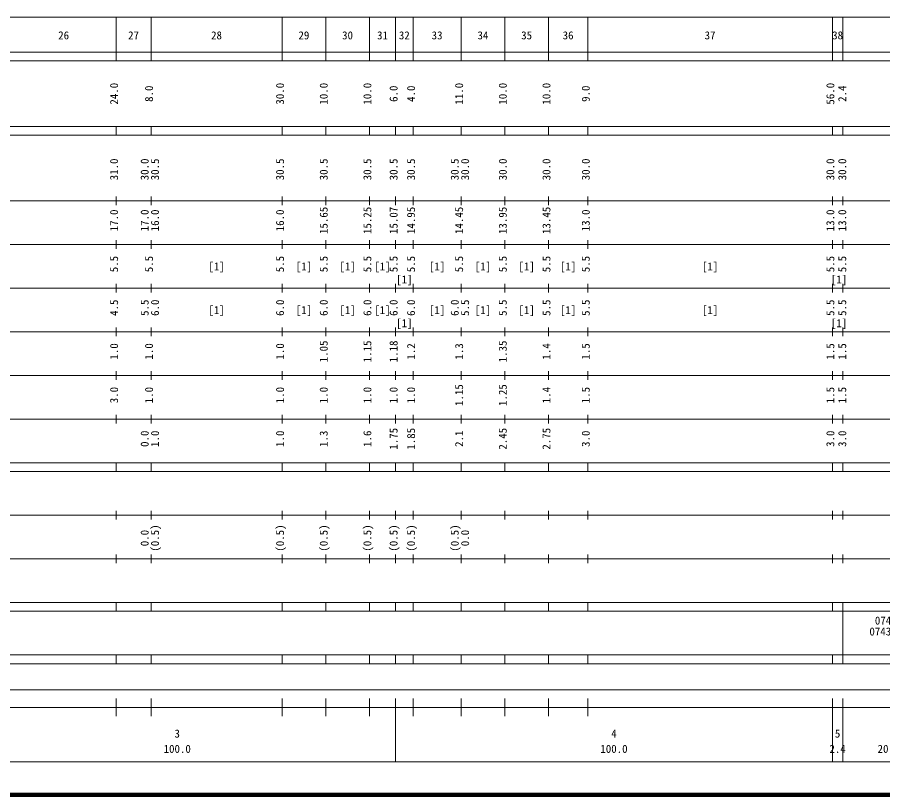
# Model space of a CAD drawing. Units: millimetres on the paper, enlarged 1000 times. Extents: x 40000 to 680000, y 20000 to 380000.
# Drawn here: x 281386 to 479528, y 20000 to 198000 of the extents above; entities that cross this region are included whole.
import ezdxf
from ezdxf.enums import TextEntityAlignment as Align

# ---------------------------------------------------------------- set-up
doc = ezdxf.new("R2010")
doc.units = ezdxf.units.MM
doc.header["$LTSCALE"] = 1000
doc.layers.add('M-TTL', color=2, linetype='Continuous', lineweight=140)
doc.layers.add('M-TTL-BAND', color=7, linetype='Continuous', lineweight=13)
doc.styles.add('ＭＳ ゴシック', font='')
doc.styles.get('ＭＳ ゴシック').set_extended_font_data('MS Gothic')

msp = doc.modelspace()

# ---------------------------------------------------------------- linework, layer by layer
at = {"layer": 'M-TTL'}
msp.add_line((40000, 20000), (680000, 20000), dxfattribs=at)
at = {"layer": 'M-TTL-BAND'}
for p, q in [((68000, 198000), (579000, 198000)), ((304000, 188000), (304000, 198000)), ((312000, 188000), (312000, 198000)), ((342000, 188000), (342000, 198000)), ((352000, 188000), (352000, 198000)), ((362000, 188000), (362000, 198000)), ((368000, 188000), (368000, 198000)), ((372000, 188000), (372000, 198000)), ((383000, 188000), (383000, 198000)), ((393000, 188000), (393000, 198000)), ((403000, 188000), (403000, 198000)), ((412000, 188000), (412000, 198000)), ((468000, 188000), (468000, 198000)), ((470400, 188000), (470400, 198000)), ((40000, 190000), (579000, 190000)), ((40000, 188000), (579000, 188000)), ((40000, 173000), (579000, 173000)), ((304000, 171000), (304000, 173000)), ((312000, 171000), (312000, 173000)), ((342000, 171000), (342000, 173000)), ((352000, 171000), (352000, 173000)), ((362000, 171000), (362000, 173000)), ((368000, 171000), (368000, 173000)), ((372000, 171000), (372000, 173000)), ((383000, 171000), (383000, 173000)), ((393000, 171000), (393000, 173000)), ((403000, 171000), (403000, 173000)), ((412000, 171000), (412000, 173000)), ((468000, 171000), (468000, 173000)), ((470400, 171000), (470400, 173000)), ((40000, 171000), (579000, 171000)), ((304000, 155000), (304000, 157000)), ((312000, 155000), (312000, 157000)), ((342000, 155000), (342000, 157000)), ((352000, 155000), (352000, 157000)), ((362000, 155000), (362000, 157000)), ((368000, 155000), (368000, 157000)), ((372000, 155000), (372000, 157000)), ((383000, 155000), (383000, 157000)), ((393000, 155000), (393000, 157000)), ((403000, 155000), (403000, 157000)), ((412000, 155000), (412000, 157000)), ((468000, 155000), (468000, 157000)), ((470400, 155000), (470400, 157000)), ((40000, 156000), (579000, 156000)), ((304000, 145000), (304000, 147000)), ((312000, 145000), (312000, 147000)), ((342000, 145000), (342000, 147000)), ((352000, 145000), (352000, 147000)), ((362000, 145000), (362000, 147000)), ((368000, 145000), (368000, 147000)), ((372000, 145000), (372000, 147000)), ((383000, 145000), (383000, 147000)), ((393000, 145000), (393000, 147000)), ((403000, 145000), (403000, 147000)), ((412000, 145000), (412000, 147000)), ((468000, 145000), (468000, 147000)), ((470400, 145000), (470400, 147000)), ((46000, 146000), (579000, 146000)), ((304000, 135000), (304000, 137000)), ((312000, 135000), (312000, 137000)), ((342000, 135000), (342000, 137000)), ((352000, 135000), (352000, 137000)), ((362000, 135000), (362000, 137000)), ((368000, 135000), (368000, 137000)), ((372000, 135000), (372000, 137000)), ((383000, 135000), (383000, 137000)), ((393000, 135000), (393000, 137000)), ((403000, 135000), (403000, 137000)), ((412000, 135000), (412000, 137000)), ((468000, 135000), (468000, 137000)), ((470400, 135000), (470400, 137000)), ((52000, 136000), (579000, 136000)), ((304000, 125000), (304000, 127000)), ((312000, 125000), (312000, 127000)), ((342000, 125000), (342000, 127000)), ((352000, 125000), (352000, 127000)), ((362000, 125000), (362000, 127000)), ((368000, 125000), (368000, 127000)), ((372000, 125000), (372000, 127000)), ((383000, 125000), (383000, 127000)), ((393000, 125000), (393000, 127000)), ((403000, 125000), (403000, 127000)), ((412000, 125000), (412000, 127000)), ((468000, 125000), (468000, 127000)), ((470400, 125000), (470400, 127000)), ((46000, 126000), (579000, 126000)), ((304000, 115000), (304000, 117000)), ((312000, 115000), (312000, 117000)), ((342000, 115000), (342000, 117000)), ((352000, 115000), (352000, 117000)), ((362000, 115000), (362000, 117000)), ((368000, 115000), (368000, 117000)), ((372000, 115000), (372000, 117000)), ((383000, 115000), (383000, 117000)), ((393000, 115000), (393000, 117000)), ((403000, 115000), (403000, 117000)), ((412000, 115000), (412000, 117000)), ((468000, 115000), (468000, 117000)), ((470400, 115000), (470400, 117000)), ((52000, 116000), (579000, 116000)), ((304000, 105000), (304000, 107000)), ((312000, 105000), (312000, 107000)), ((342000, 105000), (342000, 107000)), ((352000, 105000), (352000, 107000)), ((362000, 105000), (362000, 107000)), ((368000, 105000), (368000, 107000)), ((372000, 105000), (372000, 107000)), ((383000, 105000), (383000, 107000)), ((393000, 105000), (393000, 107000)), ((403000, 105000), (403000, 107000)), ((412000, 105000), (412000, 107000)), ((468000, 105000), (468000, 107000)), ((470400, 105000), (470400, 107000)), ((46000, 106000), (579000, 106000)), ((40000, 96000), (579000, 96000)), ((304000, 94000), (304000, 96000)), ((312000, 94000), (312000, 96000)), ((342000, 94000), (342000, 96000)), ((352000, 94000), (352000, 96000)), ((362000, 94000), (362000, 96000)), ((368000, 94000), (368000, 96000)), ((372000, 94000), (372000, 96000)), ((383000, 94000), (383000, 96000)), ((393000, 94000), (393000, 96000)), ((403000, 94000), (403000, 96000)), ((412000, 94000), (412000, 96000)), ((468000, 94000), (468000, 96000)), ((470400, 94000), (470400, 96000)), ((40000, 94000), (579000, 94000)), ((49000, 84000), (579000, 84000)), ((304000, 83000), (304000, 85000)), ((312000, 83000), (312000, 85000)), ((342000, 83000), (342000, 85000)), ((352000, 83000), (352000, 85000)), ((362000, 83000), (362000, 85000)), ((368000, 83000), (368000, 85000)), ((372000, 83000), (372000, 85000)), ((383000, 83000), (383000, 85000)), ((393000, 83000), (393000, 85000)), ((403000, 83000), (403000, 85000)), ((412000, 83000), (412000, 85000)), ((468000, 83000), (468000, 85000)), ((470400, 83000), (470400, 85000)), ((40000, 74000), (579000, 74000)), ((304000, 73000), (304000, 75000)), ((312000, 73000), (312000, 75000)), ((342000, 73000), (342000, 75000)), ((352000, 73000), (352000, 75000)), ((362000, 73000), (362000, 75000)), ((368000, 73000), (368000, 75000)), ((372000, 73000), (372000, 75000)), ((383000, 73000), (383000, 75000)), ((393000, 73000), (393000, 75000)), ((403000, 73000), (403000, 75000)), ((412000, 73000), (412000, 75000)), ((468000, 73000), (468000, 75000)), ((470400, 73000), (470400, 75000)), ((40000, 64000), (579000, 64000)), ((304000, 62000), (304000, 64000)), ((312000, 62000), (312000, 64000)), ((342000, 62000), (342000, 64000)), ((352000, 62000), (352000, 64000)), ((362000, 62000), (362000, 64000)), ((368000, 62000), (368000, 64000)), ((372000, 62000), (372000, 64000)), ((383000, 62000), (383000, 64000)), ((393000, 62000), (393000, 64000)), ((403000, 62000), (403000, 64000)), ((412000, 62000), (412000, 64000)), ((468000, 62000), (468000, 64000)), ((470400, 62000), (470400, 64000)), ((40000, 62000), (579000, 62000)), ((470400, 52000), (470400, 62000)), ((40000, 52000), (579000, 52000)), ((304000, 50000), (304000, 52000)), ((312000, 50000), (312000, 52000)), ((342000, 50000), (342000, 52000)), ((352000, 50000), (352000, 52000)), ((362000, 50000), (362000, 52000)), ((368000, 50000), (368000, 52000)), ((372000, 50000), (372000, 52000)), ((383000, 50000), (383000, 52000)), ((393000, 50000), (393000, 52000)), ((403000, 50000), (403000, 52000)), ((412000, 50000), (412000, 52000)), ((468000, 50000), (468000, 52000)), ((470400, 50000), (470400, 52000)), ((40000, 50000), (579000, 50000)), ((71000, 44000), (565000, 44000)), ((304000, 38000), (304000, 42000)), ((312000, 38000), (312000, 42000)), ((342000, 38000), (342000, 42000)), ((352000, 38000), (352000, 42000)), ((362000, 38000), (362000, 42000)), ((368000, 27500), (368000, 42000)), ((372000, 38000), (372000, 42000)), ((383000, 38000), (383000, 42000)), ((393000, 38000), (393000, 42000)), ((403000, 38000), (403000, 42000)), ((412000, 38000), (412000, 42000)), ((468000, 27500), (468000, 42000)), ((470400, 27500), (470400, 42000)), ((40000, 40000), (579000, 40000)), ((68000, 27500), (579000, 27500))]:
    msp.add_line(p, q, dxfattribs=at)

# ---------------------------------------------------------------- texts
at = {"layer": 'M-TTL-BAND', "style": 'ＭＳ ゴシック'}
for s, p in [('26', (292000, 192405)), ('27', (308000, 192405)), ('28', (327000, 192405)), ('29', (347000, 192405)), ('30', (357000, 192405)), ('31', (365000, 192405)), ('32', (370000, 192405)), ('33', (377500, 192405)), ('34', (388000, 192405)), ('35', (398000, 192405)), ('36', (407500, 192405)), ('37', (440000, 192405)), ('38', (469200, 192405)), ('[1]', (327000, 139500)), ('[1]', (347000, 139500)), ('[1]', (357000, 139500)), ('[1]', (365000, 139500)), ('[1]', (377500, 139500)), ('[1]', (388000, 139500)), ('[1]', (398000, 139500)), ('[1]', (407500, 139500)), ('[1]', (440000, 139500)), ('[1]', (370000, 136500)), ('[1]', (469529, 136500)), ('[1]', (327000, 129500)), ('[1]', (347000, 129500)), ('[1]', (357000, 129500)), ('[1]', (365000, 129500)), ('[1]', (377500, 129500)), ('[1]', (388000, 129500)), ('[1]', (398000, 129500)), ('[1]', (407500, 129500)), ('[1]', (440000, 129500)), ('[1]', (370000, 126500)), ('[1]', (469529, 126500)), ('07435', (480850, 58405)), ('07435-1', (480850, 55905)), ('3', (318000, 32523)), ('4', (418000, 32523)), ('5', (469200, 32523)), ('100.0', (318000, 29033)), ('100.0', (418000, 29033)), ('2.4', (469200, 29033)), ('20.9', (480850, 29033))]:
    msp.add_text(s, height=1833, dxfattribs=at).set_placement(p, align=Align.BOTTOM_CENTER)
for s, p in [('24.0', (305000, 180500)), ('30.0', (343000, 180500)), ('10.0', (353000, 180500)), ('10.0', (363000, 180500)), ('11.0', (384000, 180500)), ('10.0', (394000, 180500)), ('10.0', (404000, 180500)), ('56.0', (469000, 180500)), ('8.0', (313000, 180500)), ('6.0', (369000, 180500)), ('4.0', (373000, 180500)), ('9.0', (413000, 180500)), ('2.4', (471729, 180500)), ('31.0', (305000, 163174)), ('30.0', (312000, 163174)), ('30.5', (314370, 163174)), ('30.5', (343000, 163174)), ('30.5', (353000, 163174)), ('30.5', (363000, 163174)), ('30.5', (369000, 163174)), ('30.5', (373000, 163174)), ('30.5', (383000, 163174)), ('30.0', (385370, 163174)), ('30.0', (394000, 163174)), ('30.0', (404000, 163174)), ('30.0', (413000, 163174)), ('30.0', (469000, 163174)), ('30.0', (471729, 163174)), ('17.0', (305000, 151500)), ('17.0', (312000, 151500)), ('16.0', (314370, 151500)), ('16.0', (343000, 151500)), ('15.65', (353000, 151500)), ('15.25', (363000, 151500)), ('15.07', (369000, 151500)), ('14.95', (373000, 151500)), ('14.45', (384000, 151500)), ('13.95', (394000, 151500)), ('13.45', (404000, 151500)), ('13.0', (413000, 151500)), ('13.0', (469000, 151500)), ('13.0', (471729, 151500)), ('5.5', (305000, 141500)), ('5.5', (313000, 141500)), ('5.5', (343000, 141500)), ('5.5', (353000, 141500)), ('5.5', (363000, 141500)), ('5.5', (369000, 141500)), ('5.5', (373000, 141500)), ('5.5', (384000, 141500)), ('5.5', (394000, 141500)), ('5.5', (404000, 141500)), ('5.5', (413000, 141500)), ('5.5', (469000, 141500)), ('5.5', (471729, 141500)), ('4.5', (305000, 131500)), ('5.5', (312000, 131500)), ('6.0', (314370, 131500)), ('6.0', (343000, 131500)), ('6.0', (353000, 131500)), ('6.0', (363000, 131500)), ('6.0', (369000, 131500)), ('6.0', (373000, 131500)), ('6.0', (383000, 131500)), ('5.5', (385370, 131500)), ('5.5', (394000, 131500)), ('5.5', (404000, 131500)), ('5.5', (413000, 131500)), ('5.5', (469000, 131500)), ('5.5', (471729, 131500)), ('1.0', (305000, 121500)), ('1.0', (313000, 121500)), ('1.0', (343000, 121500)), ('1.05', (353000, 121500)), ('1.15', (363000, 121500)), ('1.18', (369000, 121500)), ('1.2', (373000, 121500)), ('1.3', (384000, 121500)), ('1.35', (394000, 121500)), ('1.4', (404000, 121500)), ('1.5', (413000, 121500)), ('1.5', (469000, 121500)), ('1.5', (471729, 121500)), ('3.0', (305000, 111500)), ('1.0', (313000, 111500)), ('1.0', (343000, 111500)), ('1.0', (353000, 111500)), ('1.0', (363000, 111500)), ('1.0', (369000, 111500)), ('1.0', (373000, 111500)), ('1.15', (384000, 111500)), ('1.25', (394000, 111500)), ('1.4', (404000, 111500)), ('1.5', (413000, 111500)), ('1.5', (469000, 111500)), ('1.5', (471729, 111500)), ('0.0', (312000, 101500)), ('1.0', (314370, 101500)), ('1.0', (343000, 101500)), ('1.3', (353000, 101500)), ('1.6', (363000, 101500)), ('1.75', (369000, 101500)), ('1.85', (373000, 101500)), ('2.1', (384000, 101500)), ('2.45', (394000, 101500)), ('2.75', (404000, 101500)), ('3.0', (413000, 101500)), ('3.0', (469000, 101500)), ('3.0', (471729, 101500)), ('(0.5)', (314370, 78764)), ('(0.5)', (343000, 78764)), ('(0.5)', (353000, 78764)), ('(0.5)', (363000, 78764)), ('(0.5)', (369000, 78764)), ('(0.5)', (373000, 78764)), ('(0.5)', (383000, 78764)), ('0.0', (312000, 78764)), ('0.0', (385370, 78764))]:
    msp.add_text(s, height=1833, rotation=90, dxfattribs=at).set_placement(p, align=Align.BOTTOM_CENTER)

doc.saveas('drawing.dxf')
